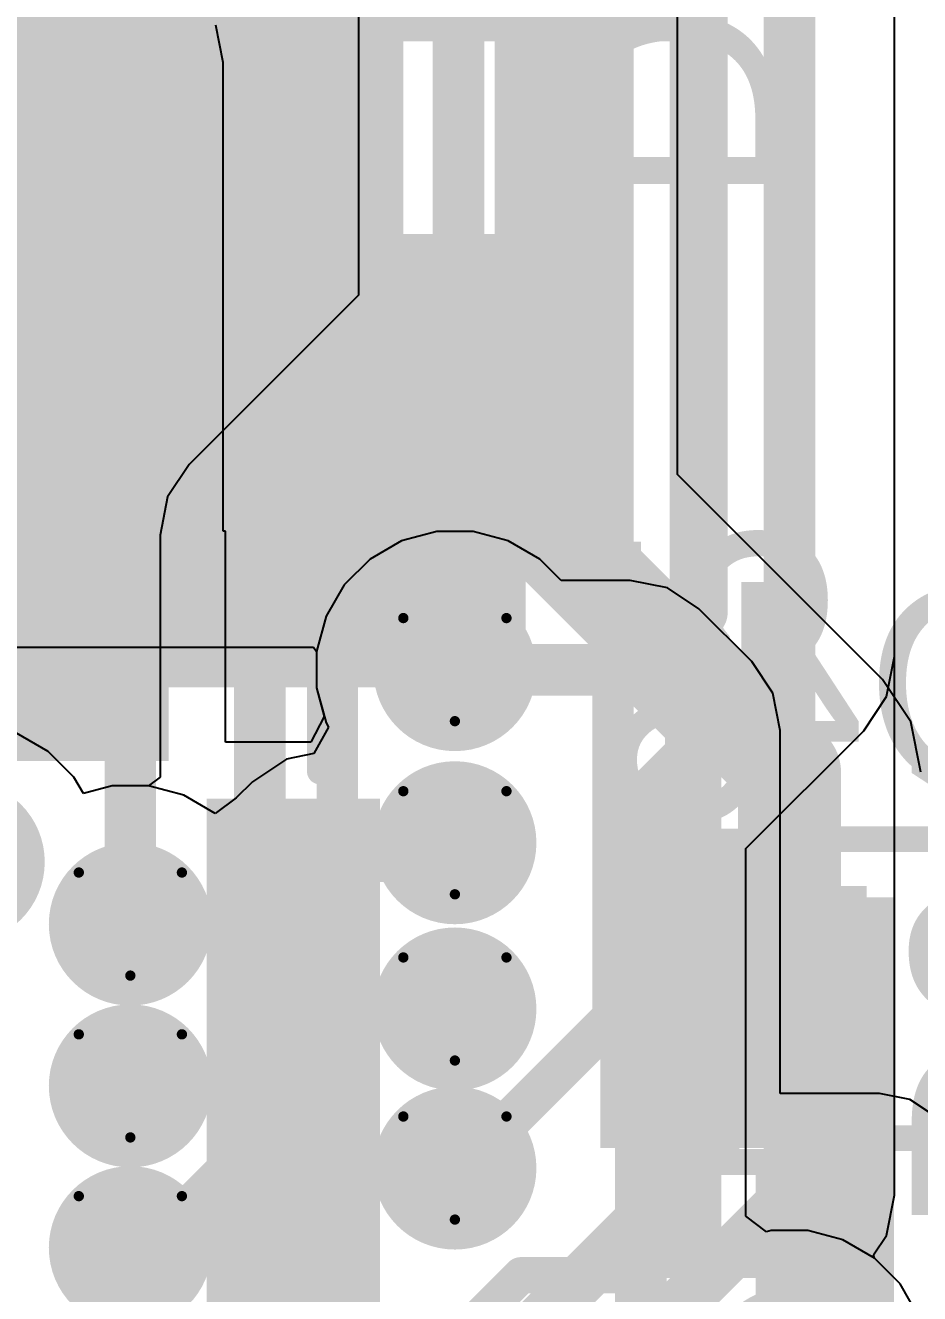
# Model space of a CAD drawing. Header units: inches. Extents: x -21 to 276, y -5 to 220.
# Drawn here: x 85.3 to 89.7, y 74.02 to 80.26 of the extents above; entities that cross this region are included whole.
import ezdxf

# ---------------------------------------------------------------- set-up
doc = ezdxf.new("R2010")
doc.units = ezdxf.units.IN
for name, color, linetype in [('Bottom Layer', 5, 'Continuous'), ('Bottom Overlay', 54, 'Continuous'), ('Bottom Paste', 16, 'Continuous'), ('Bottom Solder', 6, 'Continuous'), ('Drill Drawing', 1, 'Continuous'), ('Ground', 16, 'Continuous'), ('Power + Signal', 76, 'Continuous'), ('Top Layer', 1, 'Continuous'), ('Top Overlay', 2, 'Continuous'), ('Top Paste', 8, 'Continuous'), ('Top Solder', 216, 'Continuous'), ('Via Holes', 16, 'Continuous')]:
    doc.layers.add(name, color=color, linetype=linetype)
doc.styles.add('Arial', font='', dxfattribs={"height": 0.2})
doc.styles.add('Arial_Bold', font='', dxfattribs={"height": 0.2})
doc.styles.get('Arial').set_extended_font_data('Arial')
doc.styles.get('Arial_Bold').set_extended_font_data('Arial', bold=True)

# ---------------------------------------------------------------- blocks, each defined once
blk = doc.blocks.new('SOD_323_B_22')
at = {"layer": 'Bottom Layer'}
for points in [[(-0.75, -0.45), (-1.55, -0.45), (-1.55, 0.45), (-0.75, 0.45)], [(1.55, -0.45), (0.75, -0.45), (0.75, 0.45), (1.55, 0.45)]]:
    blk.add_hatch(color=5, dxfattribs=at).paths.add_polyline_path(points)
at = {"layer": 'Bottom Overlay'}
for points in [[(-2.0067, 0.484), (-0.9145, 0.484), (-0.9145, 0.7888), (-2.0067, 0.7888)], [(-2.0067, -0.5066), (-1.5749, -0.5066), (-1.5749, 0.5094), (-2.0067, 0.5094)], [(-2.0067, -0.786), (-0.9145, -0.786), (-0.9145, -0.4812), (-2.0067, -0.4812)]]:
    blk.add_hatch(color=54, dxfattribs=at).paths.add_polyline_path(points)
at = {"layer": 'Bottom Paste'}
for points in [[(-0.75, -0.45), (-1.55, -0.45), (-1.55, 0.45), (-0.75, 0.45)], [(1.55, -0.45), (0.75, -0.45), (0.75, 0.45), (1.55, 0.45)]]:
    blk.add_hatch(color=16, dxfattribs=at).paths.add_polyline_path(points)
at = {"layer": 'Bottom Solder'}
for points in [[(-0.695, -0.505), (-1.605, -0.505), (-1.605, 0.505), (-0.695, 0.505)], [(1.605, -0.505), (0.695, -0.505), (0.695, 0.505), (1.605, 0.505)]]:
    blk.add_hatch(color=6, dxfattribs=at).paths.add_polyline_path(points)
at = {"layer": 'Bottom Overlay'}
for points in [[(-0.9144, 0.7366, 0.127, 0.127, 0), (0.9398, 0.7366, 0.127, 0.127, 0)], [(0.9398, 0.5588, 0.127, 0.127, 0), (0.9398, 0.7366, 0.127, 0.127, 0)], [(0.9398, -0.7366, 0.127, 0.127, 0), (0.9398, -0.5588, 0.127, 0.127, 0)], [(-0.9144, -0.7366, 0.127, 0.127, 0), (0.9398, -0.7366, 0.127, 0.127, 0)]]:
    blk.add_lwpolyline(points, format="xyseb", dxfattribs=at)
for points in [[(-0.9461, 0.7366, 0.0635, 0.0635, 1), (-0.8827, 0.7366, 0.0635, 0.0635, 1)], [(0.908, 0.7366, 0.0635, 0.0635, 1), (0.9715, 0.7366, 0.0635, 0.0635, 1)], [(0.908, 0.7366, 0.0635, 0.0635, 1), (0.9715, 0.7366, 0.0635, 0.0635, 1)], [(0.908, 0.5588, 0.0635, 0.0635, 1), (0.9715, 0.5588, 0.0635, 0.0635, 1)], [(0.908, -0.5588, 0.0635, 0.0635, 1), (0.9715, -0.5588, 0.0635, 0.0635, 1)], [(-0.9461, -0.7366, 0.0635, 0.0635, 1), (-0.8827, -0.7366, 0.0635, 0.0635, 1)], [(0.908, -0.7366, 0.0635, 0.0635, 1), (0.9715, -0.7366, 0.0635, 0.0635, 1)], [(0.908, -0.7366, 0.0635, 0.0635, 1), (0.9715, -0.7366, 0.0635, 0.0635, 1)]]:
    blk.add_lwpolyline(points, format="xyseb", close=True, dxfattribs=at)
blk = doc.blocks.new('R___0201_28')
at = {"layer": 'Top Layer'}
for points in [[(-0.41, 0.185), (-0.14, 0.185), (-0.14, -0.185), (-0.41, -0.185)], [(0.14, 0.185), (0.41, 0.185), (0.41, -0.185), (0.14, -0.185)]]:
    blk.add_hatch(color=1, dxfattribs=at).paths.add_polyline_path(points)
at = {"layer": 'Top Paste'}
for points in [[(-0.41, 0.185), (-0.14, 0.185), (-0.14, -0.185), (-0.41, -0.185)], [(0.14, 0.185), (0.41, 0.185), (0.41, -0.185), (0.14, -0.185)]]:
    blk.add_hatch(color=8, dxfattribs=at).paths.add_polyline_path(points)
at = {"layer": 'Top Solder'}
for points in [[(-0.465, 0.24), (-0.085, 0.24), (-0.085, -0.24), (-0.465, -0.24)], [(0.085, 0.24), (0.465, 0.24), (0.465, -0.24), (0.085, -0.24)]]:
    blk.add_hatch(color=216, dxfattribs=at).paths.add_polyline_path(points)
at = {"layer": 'Top Overlay'}
for points in [[(-0.4826, 0.254, 0.127, 0.127, 0), (0.4826, 0.254, 0.127, 0.127, 0)], [(-0.4826, -0.254, 0.127, 0.127, 0), (-0.4826, 0.254, 0.127, 0.127, 0)], [(0.4826, -0.254, 0.127, 0.127, 0), (0.4826, 0.254, 0.127, 0.127, 0)], [(-0.4826, -0.254, 0.127, 0.127, 0), (0.4826, -0.254, 0.127, 0.127, 0)]]:
    blk.add_lwpolyline(points, format="xyseb", dxfattribs=at)
for points in [[(-0.5143, 0.254, 0.0635, 0.0635, 1), (-0.4508, 0.254, 0.0635, 0.0635, 1)], [(-0.5143, 0.254, 0.0635, 0.0635, 1), (-0.4508, 0.254, 0.0635, 0.0635, 1)], [(0.4508, 0.254, 0.0635, 0.0635, 1), (0.5143, 0.254, 0.0635, 0.0635, 1)], [(0.4508, 0.254, 0.0635, 0.0635, 1), (0.5143, 0.254, 0.0635, 0.0635, 1)], [(-0.5143, -0.254, 0.0635, 0.0635, 1), (-0.4508, -0.254, 0.0635, 0.0635, 1)], [(-0.5143, -0.254, 0.0635, 0.0635, 1), (-0.4508, -0.254, 0.0635, 0.0635, 1)], [(0.4508, -0.254, 0.0635, 0.0635, 1), (0.5143, -0.254, 0.0635, 0.0635, 1)], [(0.4508, -0.254, 0.0635, 0.0635, 1), (0.5143, -0.254, 0.0635, 0.0635, 1)]]:
    blk.add_lwpolyline(points, format="xyseb", close=True, dxfattribs=at)
blk = doc.blocks.new('56_QFN__7_7__48')
at = {"layer": 'Top Layer'}
for points in [[(-3.75, -0.49), (-3.1, -0.49), (-3.1, -0.71), (-3.75, -0.71)], [(-3.75, -0.89), (-3.1, -0.89), (-3.1, -1.11), (-3.75, -1.11)], [(-3.75, -1.29), (-3.1, -1.29), (-3.1, -1.51), (-3.75, -1.51)], [(-3.75, -1.69), (-3.1, -1.69), (-3.1, -1.91), (-3.75, -1.91)], [(-3.75, -2.09), (-3.1, -2.09), (-3.1, -2.31), (-3.75, -2.31)], [(-3.75, -2.49), (-3.1, -2.49), (-3.1, -2.71), (-3.75, -2.71)], [(-2.49, -3.1), (-2.49, -3.75), (-2.71, -3.75), (-2.71, -3.1)], [(-2.09, -3.1), (-2.09, -3.75), (-2.31, -3.75), (-2.31, -3.1)]]:
    blk.add_hatch(color=1, dxfattribs=at).paths.add_polyline_path(points)
at = {"layer": 'Top Paste'}
for points in [[(-3.75, -0.49), (-3.1, -0.49), (-3.1, -0.71), (-3.75, -0.71)], [(-3.75, -0.89), (-3.1, -0.89), (-3.1, -1.11), (-3.75, -1.11)], [(-3.75, -1.29), (-3.1, -1.29), (-3.1, -1.51), (-3.75, -1.51)], [(-3.75, -1.69), (-3.1, -1.69), (-3.1, -1.91), (-3.75, -1.91)], [(-3.75, -2.09), (-3.1, -2.09), (-3.1, -2.31), (-3.75, -2.31)], [(-3.75, -2.49), (-3.1, -2.49), (-3.1, -2.71), (-3.75, -2.71)], [(-2.49, -3.1), (-2.49, -3.75), (-2.71, -3.75), (-2.71, -3.1)], [(-2.09, -3.1), (-2.09, -3.75), (-2.31, -3.75), (-2.31, -3.1)]]:
    blk.add_hatch(color=8, dxfattribs=at).paths.add_polyline_path(points)
at = {"layer": 'Top Solder'}
for points in [[(-3.8516, 0.0116), (-2.9984, 0.0116), (-2.9984, -0.4116), (-3.8516, -0.4116)], [(-3.8516, -0.3884), (-2.9984, -0.3884), (-2.9984, -0.8116), (-3.8516, -0.8116)], [(-3.8516, -0.7884), (-2.9984, -0.7884), (-2.9984, -1.2116), (-3.8516, -1.2116)], [(-3.8516, -1.1884), (-2.9984, -1.1884), (-2.9984, -1.6116), (-3.8516, -1.6116)], [(-3.8516, -1.5884), (-2.9984, -1.5884), (-2.9984, -2.0116), (-3.8516, -2.0116)], [(-3.8516, -1.9884), (-2.9984, -1.9884), (-2.9984, -2.4116), (-3.8516, -2.4116)], [(-3.8516, -2.3884), (-2.9984, -2.3884), (-2.9984, -2.8116), (-3.8516, -2.8116)], [(-2.3884, -2.9984), (-2.3884, -3.8516), (-2.8116, -3.8516), (-2.8116, -2.9984)], [(-1.9884, -2.9984), (-1.9884, -3.8516), (-2.4116, -3.8516), (-2.4116, -2.9984)]]:
    blk.add_hatch(color=216, dxfattribs=at).paths.add_polyline_path(points)
at = {"layer": 'Top Overlay'}
for points in [[(-3.556, -2.9464, 0.127, 0.127, 0), (-3.556, -3.556, 0.127, 0.127, 0)], [(-2.921, -3.556, 0.127, 0.127, 0), (-3.556, -3.556, 0.127, 0.127, 0)]]:
    blk.add_lwpolyline(points, format="xyseb", dxfattribs=at)
for points in [[(-3.5877, -2.9464, 0.0635, 0.0635, 1), (-3.5242, -2.9464, 0.0635, 0.0635, 1)], [(-3.5877, -3.556, 0.0635, 0.0635, 1), (-3.5242, -3.556, 0.0635, 0.0635, 1)], [(-3.5877, -3.556, 0.0635, 0.0635, 1), (-3.5242, -3.556, 0.0635, 0.0635, 1)], [(-2.9527, -3.556, 0.0635, 0.0635, 1), (-2.8893, -3.556, 0.0635, 0.0635, 1)]]:
    blk.add_lwpolyline(points, format="xyseb", close=True, dxfattribs=at)
blk = doc.blocks.new('SMB__B_149')
at = {"layer": 'Bottom Layer'}
blk.add_hatch(color=5, dxfattribs=at).paths.add_polyline_path([(3.7, 1.2), (3.7, -1.2), (0.9, -1.2), (0.9, 1.2)])
at = {"layer": 'Bottom Overlay'}
for points in [[(2.5908, 1.2437), (4.826, 1.2437), (4.826, 1.9041), (2.5908, 1.9041)], [(3.7338, -1.3471), (4.826, -1.3471), (4.826, 1.6501), (3.7338, 1.6501)]]:
    blk.add_hatch(color=54, dxfattribs=at).paths.add_polyline_path(points)
at = {"layer": 'Bottom Paste'}
blk.add_hatch(color=16, dxfattribs=at).paths.add_polyline_path([(3.7, 1.2), (3.7, -1.2), (0.9, -1.2), (0.9, 1.2)])
at = {"layer": 'Bottom Solder'}
blk.add_hatch(color=6, dxfattribs=at).paths.add_polyline_path([(3.8016, 1.3016), (3.8016, -1.3016), (0.7984, -1.3016), (0.7984, 1.3016)])
at = {"layer": 'Bottom Overlay'}
blk.add_lwpolyline([(2.5908, 1.8542, 0.127, 0.127, 0), (-2.2098, 1.8542, 0.127, 0.127, 0)], format="xyseb", dxfattribs=at)
blk.add_lwpolyline([(2.5591, 1.8542, 0.0635, 0.0635, 1), (2.6225, 1.8542, 0.0635, 0.0635, 1)], format="xyseb", close=True, dxfattribs=at)
blk = doc.blocks.new('C___0402_B_175')
at = {"layer": 'Bottom Layer'}
for points in [[(-0.2413, 0.3175), (-0.2413, -0.3175), (-0.6985, -0.3175), (-0.6985, 0.3175)], [(0.6985, 0.3175), (0.6985, -0.3175), (0.2413, -0.3175), (0.2413, 0.3175)]]:
    blk.add_hatch(color=5, dxfattribs=at).paths.add_polyline_path(points)
at = {"layer": 'Bottom Paste'}
for points in [[(-0.2413, 0.3175), (-0.2413, -0.3175), (-0.6985, -0.3175), (-0.6985, 0.3175)], [(0.6985, 0.3175), (0.6985, -0.3175), (0.2413, -0.3175), (0.2413, 0.3175)]]:
    blk.add_hatch(color=16, dxfattribs=at).paths.add_polyline_path(points)
at = {"layer": 'Bottom Solder'}
for points in [[(-0.1813, 0.3775), (-0.1813, -0.3775), (-0.7585, -0.3775), (-0.7585, 0.3775)], [(0.7585, 0.3775), (0.7585, -0.3775), (0.1813, -0.3775), (0.1813, 0.3775)]]:
    blk.add_hatch(color=6, dxfattribs=at).paths.add_polyline_path(points)
at = {"layer": 'Bottom Overlay'}
for points in [[(-0.2794, 0.4064, 0.127, 0.127, 0), (-0.7874, 0.4064, 0.127, 0.127, 0)], [(-0.7874, 0.4064, 0.127, 0.127, 0), (-0.7874, -0.4064, 0.127, 0.127, 0)], [(0.7874, 0.4064, 0.127, 0.127, 0), (0.2794, 0.4064, 0.127, 0.127, 0)], [(0.7874, 0.4064, 0.127, 0.127, 0), (0.7874, -0.4064, 0.127, 0.127, 0)], [(-0.2794, -0.4064, 0.127, 0.127, 0), (-0.7874, -0.4064, 0.127, 0.127, 0)], [(0.7874, -0.4064, 0.127, 0.127, 0), (0.2794, -0.4064, 0.127, 0.127, 0)]]:
    blk.add_lwpolyline(points, format="xyseb", dxfattribs=at)
for points in [[(-0.8191, 0.4064, 0.0635, 0.0635, 1), (-0.7556, 0.4064, 0.0635, 0.0635, 1)], [(-0.8191, 0.4064, 0.0635, 0.0635, 1), (-0.7556, 0.4064, 0.0635, 0.0635, 1)], [(-0.3111, 0.4064, 0.0635, 0.0635, 1), (-0.2477, 0.4064, 0.0635, 0.0635, 1)], [(0.2477, 0.4064, 0.0635, 0.0635, 1), (0.3111, 0.4064, 0.0635, 0.0635, 1)], [(0.7556, 0.4064, 0.0635, 0.0635, 1), (0.8191, 0.4064, 0.0635, 0.0635, 1)], [(0.7556, 0.4064, 0.0635, 0.0635, 1), (0.8191, 0.4064, 0.0635, 0.0635, 1)], [(-0.8191, -0.4064, 0.0635, 0.0635, 1), (-0.7556, -0.4064, 0.0635, 0.0635, 1)], [(-0.8191, -0.4064, 0.0635, 0.0635, 1), (-0.7556, -0.4064, 0.0635, 0.0635, 1)], [(-0.3111, -0.4064, 0.0635, 0.0635, 1), (-0.2477, -0.4064, 0.0635, 0.0635, 1)], [(0.2477, -0.4064, 0.0635, 0.0635, 1), (0.3111, -0.4064, 0.0635, 0.0635, 1)], [(0.7556, -0.4064, 0.0635, 0.0635, 1), (0.8191, -0.4064, 0.0635, 0.0635, 1)], [(0.7556, -0.4064, 0.0635, 0.0635, 1), (0.8191, -0.4064, 0.0635, 0.0635, 1)]]:
    blk.add_lwpolyline(points, format="xyseb", close=True, dxfattribs=at)

msp = doc.modelspace()

# ---------------------------------------------------------------- hatches: boundary and pattern name
at = {"layer": 'Bottom Layer'}
h = msp.add_hatch(color=5, dxfattribs=at)
edge = h.paths.add_edge_path()
edge.add_arc((87.4116, 77.09), 0.3, 0, 360)
h = msp.add_hatch(color=5, dxfattribs=at)
edge = h.paths.add_edge_path()
edge.add_arc((87.4116, 76.237), 0.3, 0, 360)
h = msp.add_hatch(color=5, dxfattribs=at)
edge = h.paths.add_edge_path()
edge.add_arc((85.8129, 75.8362), 0.3, 0, 360)
msp.add_hatch(color=5, dxfattribs=at).paths.add_polyline_path([(88.9574, 71.4145), (89.5749, 71.4145), (89.5749, 75.9682), (88.9574, 75.9682)])
h = msp.add_hatch(color=5, dxfattribs=at)
edge = h.paths.add_edge_path()
edge.add_arc((87.4116, 75.4178), 0.3, 0, 360)
h = msp.add_hatch(color=5, dxfattribs=at)
edge = h.paths.add_edge_path()
edge.add_arc((85.8129, 75.0389), 0.3, 0, 360)
h = msp.add_hatch(color=5, dxfattribs=at)
edge = h.paths.add_edge_path()
edge.add_arc((87.4116, 74.634), 0.3, 0, 360)
h = msp.add_hatch(color=5, dxfattribs=at)
edge = h.paths.add_edge_path()
edge.add_arc((85.8129, 74.2416), 0.3, 0, 360)
at = {"layer": 'Bottom Solder'}
h = msp.add_hatch(color=6, dxfattribs=at)
edge = h.paths.add_edge_path()
edge.add_arc((87.4116, 77.09), 0.4016, 0, 360)
h = msp.add_hatch(color=6, dxfattribs=at)
edge = h.paths.add_edge_path()
edge.add_arc((87.4116, 76.237), 0.4016, 0, 360)
h = msp.add_hatch(color=6, dxfattribs=at)
edge = h.paths.add_edge_path()
edge.add_arc((84.9897, 76.1422), 0.4016, 0, 360)
h = msp.add_hatch(color=6, dxfattribs=at)
edge = h.paths.add_edge_path()
edge.add_arc((85.8129, 75.8362), 0.4016, 0, 360)
h = msp.add_hatch(color=6, dxfattribs=at)
edge = h.paths.add_edge_path()
edge.add_arc((87.4116, 75.4178), 0.4016, 0, 360)
h = msp.add_hatch(color=6, dxfattribs=at)
edge = h.paths.add_edge_path()
edge.add_arc((85.8129, 75.0389), 0.4016, 0, 360)
h = msp.add_hatch(color=6, dxfattribs=at)
edge = h.paths.add_edge_path()
edge.add_arc((87.4116, 74.634), 0.4016, 0, 360)
h = msp.add_hatch(color=6, dxfattribs=at)
edge = h.paths.add_edge_path()
edge.add_arc((85.8129, 74.2416), 0.4016, 0, 360)
h = msp.add_hatch(color=6, dxfattribs=at)
edge = h.paths.add_edge_path()
edge.add_arc((89.0598, 73.645), 0.4016, 0, 360)
at = {"layer": 'Ground'}
h = msp.add_hatch(color=16, dxfattribs=at)
edge = h.paths.add_edge_path()
edge.add_arc((87.4116, 77.09), 0.3, 0, 360)
h = msp.add_hatch(color=16, dxfattribs=at)
edge = h.paths.add_edge_path()
edge.add_arc((87.4116, 76.237), 0.3, 0, 360)
h = msp.add_hatch(color=16, dxfattribs=at)
edge = h.paths.add_edge_path()
edge.add_arc((85.8129, 75.8362), 0.3, 0, 360)
h = msp.add_hatch(color=16, dxfattribs=at)
edge = h.paths.add_edge_path()
edge.add_arc((87.4116, 75.4178), 0.3, 0, 360)
h = msp.add_hatch(color=16, dxfattribs=at)
edge = h.paths.add_edge_path()
edge.add_arc((85.8129, 75.0389), 0.3, 0, 360)
h = msp.add_hatch(color=16, dxfattribs=at)
edge = h.paths.add_edge_path()
edge.add_arc((87.4116, 74.634), 0.3, 0, 360)
h = msp.add_hatch(color=16, dxfattribs=at)
edge = h.paths.add_edge_path()
edge.add_arc((85.8129, 74.2416), 0.3, 0, 360)
at = {"layer": 'Power + Signal'}
h = msp.add_hatch(color=76, dxfattribs=at)
edge = h.paths.add_edge_path()
edge.add_arc((87.4116, 77.09), 0.3, 0, 360)
h = msp.add_hatch(color=76, dxfattribs=at)
edge = h.paths.add_edge_path()
edge.add_arc((87.4116, 76.237), 0.3, 0, 360)
h = msp.add_hatch(color=76, dxfattribs=at)
edge = h.paths.add_edge_path()
edge.add_arc((85.8129, 75.8362), 0.3, 0, 360)
h = msp.add_hatch(color=76, dxfattribs=at)
edge = h.paths.add_edge_path()
edge.add_arc((87.4116, 75.4178), 0.3, 0, 360)
h = msp.add_hatch(color=76, dxfattribs=at)
edge = h.paths.add_edge_path()
edge.add_arc((85.8129, 75.0389), 0.3, 0, 360)
h = msp.add_hatch(color=76, dxfattribs=at)
edge = h.paths.add_edge_path()
edge.add_arc((87.4116, 74.634), 0.3, 0, 360)
h = msp.add_hatch(color=76, dxfattribs=at)
edge = h.paths.add_edge_path()
edge.add_arc((85.8129, 74.2416), 0.3, 0, 360)
at = {"layer": 'Top Layer'}
h = msp.add_hatch(color=1, dxfattribs=at)
edge = h.paths.add_edge_path()
edge.add_arc((87.4116, 77.09), 0.3, 0, 360)
h = msp.add_hatch(color=1, dxfattribs=at)
edge = h.paths.add_edge_path()
edge.add_arc((87.4116, 76.237), 0.3, 0, 360)
h = msp.add_hatch(color=1, dxfattribs=at)
edge = h.paths.add_edge_path()
edge.add_arc((85.8129, 75.8362), 0.3, 0, 360)
h = msp.add_hatch(color=1, dxfattribs=at)
edge = h.paths.add_edge_path()
edge.add_arc((87.4116, 75.4178), 0.3, 0, 360)
h = msp.add_hatch(color=1, dxfattribs=at)
edge = h.paths.add_edge_path()
edge.add_arc((85.8129, 75.0389), 0.3, 0, 360)
h = msp.add_hatch(color=1, dxfattribs=at)
edge = h.paths.add_edge_path()
edge.add_arc((87.4116, 74.634), 0.3, 0, 360)
msp.add_hatch(color=1, dxfattribs=at).paths.add_polyline_path([(88.9574, 73.2796), (89.5035, 73.2796), (89.5035, 74.6136), (88.9574, 74.6136)])
h = msp.add_hatch(color=1, dxfattribs=at)
edge = h.paths.add_edge_path()
edge.add_arc((85.8129, 74.2416), 0.3, 0, 360)
at = {"layer": 'Top Solder'}
h = msp.add_hatch(color=216, dxfattribs=at)
edge = h.paths.add_edge_path()
edge.add_arc((87.4116, 77.09), 0.4016, 0, 360)
h = msp.add_hatch(color=216, dxfattribs=at)
edge = h.paths.add_edge_path()
edge.add_arc((87.4116, 76.237), 0.4016, 0, 360)
h = msp.add_hatch(color=216, dxfattribs=at)
edge = h.paths.add_edge_path()
edge.add_arc((84.9897, 76.1422), 0.4016, 0, 360)
h = msp.add_hatch(color=216, dxfattribs=at)
edge = h.paths.add_edge_path()
edge.add_arc((85.8129, 75.8362), 0.4016, 0, 360)
h = msp.add_hatch(color=216, dxfattribs=at)
edge = h.paths.add_edge_path()
edge.add_arc((87.4116, 75.4178), 0.4016, 0, 360)
h = msp.add_hatch(color=216, dxfattribs=at)
edge = h.paths.add_edge_path()
edge.add_arc((85.8129, 75.0389), 0.4016, 0, 360)
h = msp.add_hatch(color=216, dxfattribs=at)
edge = h.paths.add_edge_path()
edge.add_arc((87.4116, 74.634), 0.4016, 0, 360)
h = msp.add_hatch(color=216, dxfattribs=at)
edge = h.paths.add_edge_path()
edge.add_arc((85.8129, 74.2416), 0.4016, 0, 360)
h = msp.add_hatch(color=216, dxfattribs=at)
edge = h.paths.add_edge_path()
edge.add_arc((89.0598, 73.645), 0.4016, 0, 360)
at = {"layer": 'Via Holes'}
h = msp.add_hatch(color=7, dxfattribs=at)
edge = h.paths.add_edge_path()
edge.add_arc((87.4116, 77.09), 0.15, 0, 360)
h = msp.add_hatch(color=7, dxfattribs=at)
edge = h.paths.add_edge_path()
edge.add_arc((87.4116, 76.237), 0.15, 0, 360)
h = msp.add_hatch(color=7, dxfattribs=at)
edge = h.paths.add_edge_path()
edge.add_arc((85.8129, 75.8362), 0.15, 0, 360)
h = msp.add_hatch(color=7, dxfattribs=at)
edge = h.paths.add_edge_path()
edge.add_arc((87.4116, 75.4178), 0.15, 0, 360)
h = msp.add_hatch(color=7, dxfattribs=at)
edge = h.paths.add_edge_path()
edge.add_arc((85.8129, 75.0389), 0.15, 0, 360)
h = msp.add_hatch(color=7, dxfattribs=at)
edge = h.paths.add_edge_path()
edge.add_arc((87.4116, 74.634), 0.15, 0, 360)
h = msp.add_hatch(color=7, dxfattribs=at)
edge = h.paths.add_edge_path()
edge.add_arc((85.8129, 74.2416), 0.15, 0, 360)

# ---------------------------------------------------------------- linework, layer by layer
at = {"layer": 'Bottom Layer'}
for p, q in [((88.5081, 78.0515), (88.5081, 81.9169)), ((89.5176, 77.042), (88.5081, 78.0515)), ((84.0778, 77.2006), (86.7145, 77.2006)), ((86.7145, 77.2006), (86.7306, 77.1797)), ((86.7306, 77.1797), (86.7306, 77.0004)), ((86.7306, 77.0004), (86.777, 76.8272)), ((89.6579, 76.832), (89.5176, 77.042)), ((86.7889, 76.8066), (86.7175, 76.6763)), ((86.777, 76.8272), (86.7889, 76.8066)), ((89.7072, 76.5842), (89.6579, 76.832)), ((85.4078, 76.6872), (85.2526, 76.7768)), ((85.5346, 76.5604), (85.4078, 76.6872)), ((86.5819, 76.6493), (86.4139, 76.537)), ((86.7175, 76.6763), (86.5819, 76.6493)), ((85.5815, 76.4792), (85.5346, 76.5604)), ((85.7233, 76.5172), (85.5815, 76.4792)), ((85.9026, 76.5172), (85.7233, 76.5172)), ((86.0758, 76.4708), (85.9026, 76.5172)), ((86.4139, 76.537), (86.3344, 76.4575)), ((86.2311, 76.3812), (86.0758, 76.4708)), ((86.3344, 76.4575), (86.2311, 76.3812))]:
    msp.add_line(p, q, dxfattribs=at)
for points in [[(87.8607, 77.7833, 0.508, 0.508, 0), (87.8607, 81.9169, 0.508, 0.508, 0)], [(85.856, 79.528, 0.254, 0.254, 0), (86.8206, 80.4926, 0.254, 0.254, 0)], [(87.8607, 77.7833, 0.508, 0.508, 0), (89.0598, 76.5842, 0.508, 0.508, 0)], [(83.7737, 77.7833, 0.381, 0.381, 0), (87.8607, 77.7833, 0.381, 0.381, 0)], [(89.0598, 75.6948, 0.508, 0.508, 0), (89.0598, 76.5842, 0.508, 0.508, 0)], [(87.3454, 76.1708, 0.254, 0.254, 0), (87.4116, 76.237, 0.254, 0.254, 0)], [(86.6177, 76.0083, 0.254, 0.254, 0), (86.7802, 76.1708, 0.254, 0.254, 0)], [(86.7802, 76.1708, 0.254, 0.254, 0), (87.3454, 76.1708, 0.254, 0.254, 0)], [(86.6177, 71.5081, 0.254, 0.254, 0), (86.6177, 76.0083, 0.254, 0.254, 0)], [(88.8831, 75.5182, 0.381, 0.381, 0), (89.0598, 75.6948, 0.381, 0.381, 0)]]:
    msp.add_lwpolyline(points, format="xyseb", dxfattribs=at)
for points in [[(85.7925, 79.528, 0.127, 0.127, 1), (85.9195, 79.528, 0.127, 0.127, 1)], [(87.7337, 77.7833, 0.254, 0.254, 1), (87.9877, 77.7833, 0.254, 0.254, 1)], [(87.7337, 77.7833, 0.254, 0.254, 1), (87.9877, 77.7833, 0.254, 0.254, 1)], [(87.7654, 77.7833, 0.1905, 0.1905, 1), (87.9559, 77.7833, 0.1905, 0.1905, 1)], [(88.9328, 76.5842, 0.254, 0.254, 1), (89.1868, 76.5842, 0.254, 0.254, 1)], [(88.9328, 76.5842, 0.254, 0.254, 1), (89.1868, 76.5842, 0.254, 0.254, 1)], [(87.3481, 76.237, 0.127, 0.127, 1), (87.4751, 76.237, 0.127, 0.127, 1)], [(86.7167, 76.1708, 0.127, 0.127, 1), (86.8437, 76.1708, 0.127, 0.127, 1)], [(86.7167, 76.1708, 0.127, 0.127, 1), (86.8437, 76.1708, 0.127, 0.127, 1)], [(87.2819, 76.1708, 0.127, 0.127, 1), (87.4089, 76.1708, 0.127, 0.127, 1)], [(87.2819, 76.1708, 0.127, 0.127, 1), (87.4089, 76.1708, 0.127, 0.127, 1)], [(86.5542, 76.0083, 0.127, 0.127, 1), (86.6812, 76.0083, 0.127, 0.127, 1)], [(86.5542, 76.0083, 0.127, 0.127, 1), (86.6812, 76.0083, 0.127, 0.127, 1)], [(88.9328, 75.6948, 0.254, 0.254, 1), (89.1868, 75.6948, 0.254, 0.254, 1)], [(88.9645, 75.6948, 0.1905, 0.1905, 1), (89.155, 75.6948, 0.1905, 0.1905, 1)], [(88.7879, 75.5182, 0.1905, 0.1905, 1), (88.9784, 75.5182, 0.1905, 0.1905, 1)]]:
    msp.add_lwpolyline(points, format="xyseb", close=True, dxfattribs=at)
at = {"layer": 'Drill Drawing'}
for points in [[(87.1576, 77.344, 0.0508, 0.0508, 0), (87.6656, 77.344, 0.0508, 0.0508, 0)], [(87.1576, 77.344, 0.0508, 0.0508, 0), (87.4116, 76.836, 0.0508, 0.0508, 0)], [(87.4116, 76.836, 0.0508, 0.0508, 0), (87.6656, 77.344, 0.0508, 0.0508, 0)], [(87.1576, 76.491, 0.0508, 0.0508, 0), (87.6656, 76.491, 0.0508, 0.0508, 0)], [(87.1576, 76.491, 0.0508, 0.0508, 0), (87.4116, 75.983, 0.0508, 0.0508, 0)], [(87.4116, 75.983, 0.0508, 0.0508, 0), (87.6656, 76.491, 0.0508, 0.0508, 0)], [(85.5589, 76.0902, 0.0508, 0.0508, 0), (86.0669, 76.0902, 0.0508, 0.0508, 0)], [(85.5589, 76.0902, 0.0508, 0.0508, 0), (85.8129, 75.5822, 0.0508, 0.0508, 0)], [(85.8129, 75.5822, 0.0508, 0.0508, 0), (86.0669, 76.0902, 0.0508, 0.0508, 0)], [(87.1576, 75.6718, 0.0508, 0.0508, 0), (87.6656, 75.6718, 0.0508, 0.0508, 0)], [(87.1576, 75.6718, 0.0508, 0.0508, 0), (87.4116, 75.1638, 0.0508, 0.0508, 0)], [(87.4116, 75.1638, 0.0508, 0.0508, 0), (87.6656, 75.6718, 0.0508, 0.0508, 0)], [(85.5589, 75.2929, 0.0508, 0.0508, 0), (86.0669, 75.2929, 0.0508, 0.0508, 0)], [(85.5589, 75.2929, 0.0508, 0.0508, 0), (85.8129, 74.7849, 0.0508, 0.0508, 0)], [(85.8129, 74.7849, 0.0508, 0.0508, 0), (86.0669, 75.2929, 0.0508, 0.0508, 0)], [(87.1576, 74.888, 0.0508, 0.0508, 0), (87.6656, 74.888, 0.0508, 0.0508, 0)], [(87.1576, 74.888, 0.0508, 0.0508, 0), (87.4116, 74.38, 0.0508, 0.0508, 0)], [(87.4116, 74.38, 0.0508, 0.0508, 0), (87.6656, 74.888, 0.0508, 0.0508, 0)], [(85.5589, 74.4956, 0.0508, 0.0508, 0), (86.0669, 74.4956, 0.0508, 0.0508, 0)], [(85.5589, 74.4956, 0.0508, 0.0508, 0), (85.8129, 73.9876, 0.0508, 0.0508, 0)], [(85.8129, 73.9876, 0.0508, 0.0508, 0), (86.0669, 74.4956, 0.0508, 0.0508, 0)]]:
    msp.add_lwpolyline(points, format="xyseb", dxfattribs=at)
for points in [[(87.1449, 77.344, 0.0254, 0.0254, 1), (87.1703, 77.344, 0.0254, 0.0254, 1)], [(87.1449, 77.344, 0.0254, 0.0254, 1), (87.1703, 77.344, 0.0254, 0.0254, 1)], [(87.6529, 77.344, 0.0254, 0.0254, 1), (87.6783, 77.344, 0.0254, 0.0254, 1)], [(87.6529, 77.344, 0.0254, 0.0254, 1), (87.6783, 77.344, 0.0254, 0.0254, 1)], [(87.3989, 76.836, 0.0254, 0.0254, 1), (87.4243, 76.836, 0.0254, 0.0254, 1)], [(87.3989, 76.836, 0.0254, 0.0254, 1), (87.4243, 76.836, 0.0254, 0.0254, 1)], [(87.1449, 76.491, 0.0254, 0.0254, 1), (87.1703, 76.491, 0.0254, 0.0254, 1)], [(87.1449, 76.491, 0.0254, 0.0254, 1), (87.1703, 76.491, 0.0254, 0.0254, 1)], [(87.6529, 76.491, 0.0254, 0.0254, 1), (87.6783, 76.491, 0.0254, 0.0254, 1)], [(87.6529, 76.491, 0.0254, 0.0254, 1), (87.6783, 76.491, 0.0254, 0.0254, 1)], [(85.5462, 76.0902, 0.0254, 0.0254, 1), (85.5716, 76.0902, 0.0254, 0.0254, 1)], [(85.5462, 76.0902, 0.0254, 0.0254, 1), (85.5716, 76.0902, 0.0254, 0.0254, 1)], [(86.0542, 76.0902, 0.0254, 0.0254, 1), (86.0796, 76.0902, 0.0254, 0.0254, 1)], [(86.0542, 76.0902, 0.0254, 0.0254, 1), (86.0796, 76.0902, 0.0254, 0.0254, 1)], [(87.3989, 75.983, 0.0254, 0.0254, 1), (87.4243, 75.983, 0.0254, 0.0254, 1)], [(87.3989, 75.983, 0.0254, 0.0254, 1), (87.4243, 75.983, 0.0254, 0.0254, 1)], [(87.1449, 75.6718, 0.0254, 0.0254, 1), (87.1703, 75.6718, 0.0254, 0.0254, 1)], [(87.1449, 75.6718, 0.0254, 0.0254, 1), (87.1703, 75.6718, 0.0254, 0.0254, 1)], [(87.6529, 75.6718, 0.0254, 0.0254, 1), (87.6783, 75.6718, 0.0254, 0.0254, 1)], [(87.6529, 75.6718, 0.0254, 0.0254, 1), (87.6783, 75.6718, 0.0254, 0.0254, 1)], [(85.8002, 75.5822, 0.0254, 0.0254, 1), (85.8256, 75.5822, 0.0254, 0.0254, 1)], [(85.8002, 75.5822, 0.0254, 0.0254, 1), (85.8256, 75.5822, 0.0254, 0.0254, 1)], [(85.5462, 75.2929, 0.0254, 0.0254, 1), (85.5716, 75.2929, 0.0254, 0.0254, 1)], [(85.5462, 75.2929, 0.0254, 0.0254, 1), (85.5716, 75.2929, 0.0254, 0.0254, 1)], [(86.0542, 75.2929, 0.0254, 0.0254, 1), (86.0796, 75.2929, 0.0254, 0.0254, 1)], [(86.0542, 75.2929, 0.0254, 0.0254, 1), (86.0796, 75.2929, 0.0254, 0.0254, 1)], [(87.3989, 75.1638, 0.0254, 0.0254, 1), (87.4243, 75.1638, 0.0254, 0.0254, 1)], [(87.3989, 75.1638, 0.0254, 0.0254, 1), (87.4243, 75.1638, 0.0254, 0.0254, 1)], [(87.1449, 74.888, 0.0254, 0.0254, 1), (87.1703, 74.888, 0.0254, 0.0254, 1)], [(87.1449, 74.888, 0.0254, 0.0254, 1), (87.1703, 74.888, 0.0254, 0.0254, 1)], [(87.6529, 74.888, 0.0254, 0.0254, 1), (87.6783, 74.888, 0.0254, 0.0254, 1)], [(87.6529, 74.888, 0.0254, 0.0254, 1), (87.6783, 74.888, 0.0254, 0.0254, 1)], [(85.8002, 74.7849, 0.0254, 0.0254, 1), (85.8256, 74.7849, 0.0254, 0.0254, 1)], [(85.8002, 74.7849, 0.0254, 0.0254, 1), (85.8256, 74.7849, 0.0254, 0.0254, 1)], [(85.5462, 74.4956, 0.0254, 0.0254, 1), (85.5716, 74.4956, 0.0254, 0.0254, 1)], [(85.5462, 74.4956, 0.0254, 0.0254, 1), (85.5716, 74.4956, 0.0254, 0.0254, 1)], [(86.0542, 74.4956, 0.0254, 0.0254, 1), (86.0796, 74.4956, 0.0254, 0.0254, 1)], [(86.0542, 74.4956, 0.0254, 0.0254, 1), (86.0796, 74.4956, 0.0254, 0.0254, 1)], [(87.3989, 74.38, 0.0254, 0.0254, 1), (87.4243, 74.38, 0.0254, 0.0254, 1)], [(87.3989, 74.38, 0.0254, 0.0254, 1), (87.4243, 74.38, 0.0254, 0.0254, 1)]]:
    msp.add_lwpolyline(points, format="xyseb", close=True, dxfattribs=at)
at = {"layer": 'Ground'}
for p, q in [((89.5777, 74.5003), (89.5777, 81.3864)), ((86.9368, 80.4331), (86.9368, 78.9346)), ((86.9368, 78.9346), (86.1033, 78.101)), ((86.1033, 78.101), (85.9966, 77.9414)), ((85.9966, 77.9414), (85.9591, 77.7531)), ((85.9591, 77.7531), (85.9591, 76.5606)), ((85.4078, 76.6872), (85.2526, 76.7768)), ((85.5346, 76.5604), (85.4078, 76.6872)), ((85.5815, 76.4792), (85.5346, 76.5604)), ((85.9591, 76.5606), (85.9026, 76.5172)), ((85.7233, 76.5172), (85.5815, 76.4792)), ((85.9026, 76.5172), (85.7233, 76.5172)), ((89.5383, 74.3021), (89.5777, 74.5003)), ((89.4741, 74.2061), (89.5383, 74.3021)), ((89.4779, 74.19), (89.4741, 74.2061)), ((89.6047, 74.0632), (89.4779, 74.19)), ((89.6944, 73.9079), (89.6047, 74.0632))]:
    msp.add_line(p, q, dxfattribs=at)
for points in [[(89.0598, 74.5003, 0.254, 0.254, 0), (89.0598, 84.2424, 0.254, 0.254, 0)], [(88.5973, 74.6485, 0.254, 0.254, 0), (88.5973, 82.3633, 0.254, 0.254, 0)], [(88.1909, 75.3777, 0.2032, 0.2032, 0), (88.1909, 82.195, 0.2032, 0.2032, 0)], [(87.8099, 78.5159, 0.2032, 0.2032, 0), (87.8099, 82.0372, 0.2032, 0.2032, 0)], [(87.4289, 78.7308, 0.2032, 0.2032, 0), (87.4289, 81.8793, 0.2032, 0.2032, 0)], [(86.4512, 77.7531, 0.2032, 0.2032, 0), (87.4289, 78.7308, 0.2032, 0.2032, 0)], [(86.8322, 77.5382, 0.2032, 0.2032, 0), (87.8099, 78.5159, 0.2032, 0.2032, 0)], [(86.4512, 75.2719, 0.2032, 0.2032, 0), (86.4512, 77.7531, 0.2032, 0.2032, 0)], [(86.8322, 75.6049, 0.2032, 0.2032, 0), (86.8322, 77.5382, 0.2032, 0.2032, 0)], [(86.8322, 75.6049, 0.2032, 0.2032, 0), (86.991, 75.4461, 0.2032, 0.2032, 0)], [(86.991, 75.4461, 0.2032, 0.2032, 0), (87.3833, 75.4461, 0.2032, 0.2032, 0)], [(87.3833, 75.4461, 0.2032, 0.2032, 0), (87.4116, 75.4178, 0.2032, 0.2032, 0)], [(87.4472, 74.634, 0.2032, 0.2032, 0), (88.1909, 75.3777, 0.2032, 0.2032, 0)], [(86.24, 75.0607, 0.2032, 0.2032, 0), (86.4512, 75.2719, 0.2032, 0.2032, 0)], [(85.8129, 75.0389, 0.2032, 0.2032, 0), (85.8348, 75.0607, 0.2032, 0.2032, 0)], [(85.8348, 75.0607, 0.2032, 0.2032, 0), (86.24, 75.0607, 0.2032, 0.2032, 0)], [(87.3906, 73.4418, 0.254, 0.254, 0), (88.5973, 74.6485, 0.254, 0.254, 0)], [(87.3988, 74.634, 0.2032, 0.2032, 0), (87.4472, 74.634, 0.2032, 0.2032, 0)], [(86.4258, 71.8663, 0.254, 0.254, 0), (89.0598, 74.5003, 0.254, 0.254, 0)]]:
    msp.add_lwpolyline(points, format="xyseb", dxfattribs=at)
for points in [[(87.3781, 78.7308, 0.1016, 0.1016, 1), (87.4797, 78.7308, 0.1016, 0.1016, 1)], [(87.3781, 78.7308, 0.1016, 0.1016, 1), (87.4797, 78.7308, 0.1016, 0.1016, 1)], [(87.7591, 78.5159, 0.1016, 0.1016, 1), (87.8607, 78.5159, 0.1016, 0.1016, 1)], [(87.7591, 78.5159, 0.1016, 0.1016, 1), (87.8607, 78.5159, 0.1016, 0.1016, 1)], [(86.4004, 77.7531, 0.1016, 0.1016, 1), (86.502, 77.7531, 0.1016, 0.1016, 1)], [(86.4004, 77.7531, 0.1016, 0.1016, 1), (86.502, 77.7531, 0.1016, 0.1016, 1)], [(86.7814, 77.5382, 0.1016, 0.1016, 1), (86.883, 77.5382, 0.1016, 0.1016, 1)], [(86.7814, 77.5382, 0.1016, 0.1016, 1), (86.883, 77.5382, 0.1016, 0.1016, 1)], [(86.7814, 75.6049, 0.1016, 0.1016, 1), (86.883, 75.6049, 0.1016, 0.1016, 1)], [(86.7814, 75.6049, 0.1016, 0.1016, 1), (86.883, 75.6049, 0.1016, 0.1016, 1)], [(86.9402, 75.4461, 0.1016, 0.1016, 1), (87.0418, 75.4461, 0.1016, 0.1016, 1)], [(86.9402, 75.4461, 0.1016, 0.1016, 1), (87.0418, 75.4461, 0.1016, 0.1016, 1)], [(87.3325, 75.4461, 0.1016, 0.1016, 1), (87.4341, 75.4461, 0.1016, 0.1016, 1)], [(87.3325, 75.4461, 0.1016, 0.1016, 1), (87.4341, 75.4461, 0.1016, 0.1016, 1)], [(87.3608, 75.4178, 0.1016, 0.1016, 1), (87.4624, 75.4178, 0.1016, 0.1016, 1)], [(88.1401, 75.3777, 0.1016, 0.1016, 1), (88.2417, 75.3777, 0.1016, 0.1016, 1)], [(88.1401, 75.3777, 0.1016, 0.1016, 1), (88.2417, 75.3777, 0.1016, 0.1016, 1)], [(86.4004, 75.2719, 0.1016, 0.1016, 1), (86.502, 75.2719, 0.1016, 0.1016, 1)], [(86.4004, 75.2719, 0.1016, 0.1016, 1), (86.502, 75.2719, 0.1016, 0.1016, 1)], [(85.7621, 75.0389, 0.1016, 0.1016, 1), (85.8637, 75.0389, 0.1016, 0.1016, 1)], [(85.784, 75.0607, 0.1016, 0.1016, 1), (85.8856, 75.0607, 0.1016, 0.1016, 1)], [(85.784, 75.0607, 0.1016, 0.1016, 1), (85.8856, 75.0607, 0.1016, 0.1016, 1)], [(86.1892, 75.0607, 0.1016, 0.1016, 1), (86.2908, 75.0607, 0.1016, 0.1016, 1)], [(86.1892, 75.0607, 0.1016, 0.1016, 1), (86.2908, 75.0607, 0.1016, 0.1016, 1)], [(88.5338, 74.6485, 0.127, 0.127, 1), (88.6608, 74.6485, 0.127, 0.127, 1)], [(88.5338, 74.6485, 0.127, 0.127, 1), (88.6608, 74.6485, 0.127, 0.127, 1)], [(87.348, 74.634, 0.1016, 0.1016, 1), (87.4496, 74.634, 0.1016, 0.1016, 1)], [(87.3964, 74.634, 0.1016, 0.1016, 1), (87.498, 74.634, 0.1016, 0.1016, 1)], [(87.3964, 74.634, 0.1016, 0.1016, 1), (87.498, 74.634, 0.1016, 0.1016, 1)], [(88.9963, 74.5003, 0.127, 0.127, 1), (89.1233, 74.5003, 0.127, 0.127, 1)], [(88.9963, 74.5003, 0.127, 0.127, 1), (89.1233, 74.5003, 0.127, 0.127, 1)]]:
    msp.add_lwpolyline(points, format="xyseb", close=True, dxfattribs=at)
at = {"layer": 'Power + Signal'}
for p, q in [((89.5777, 77.1555), (89.5777, 81.2481)), ((89.5383, 76.9573), (89.5777, 77.1555)), ((89.426, 76.7892), (89.5383, 76.9573)), ((88.8451, 76.2083), (89.426, 76.7892)), ((88.8451, 74.3968), (88.8451, 76.2083)), ((88.9458, 74.3195), (88.8451, 74.3968)), ((88.9701, 74.326), (88.9458, 74.3195)), ((89.1494, 74.326), (88.9701, 74.326)), ((89.3226, 74.2796), (89.1494, 74.326)), ((89.4779, 74.19), (89.3226, 74.2796)), ((89.6047, 74.0632), (89.4779, 74.19)), ((89.6944, 73.9079), (89.6047, 74.0632))]:
    msp.add_line(p, q, dxfattribs=at)
for points in [[(88.628, 77.3697, 0.254, 0.254, 0), (88.628, 83.6007, 0.254, 0.254, 0)], [(87.8607, 78.7143, 0.254, 0.254, 0), (87.8607, 81.654, 0.254, 0.254, 0)], [(87.4289, 78.9562, 0.254, 0.254, 0), (87.4289, 81.4752, 0.254, 0.254, 0)], [(89.0598, 77.1555, 0.254, 0.254, 0), (89.0598, 81.4626, 0.254, 0.254, 0)], [(85.8129, 77.3403, 0.254, 0.254, 0), (87.4289, 78.9562, 0.254, 0.254, 0)], [(86.4512, 77.3048, 0.254, 0.254, 0), (87.8607, 78.7143, 0.254, 0.254, 0)], [(88.3482, 77.09, 0.254, 0.254, 0), (88.628, 77.3697, 0.254, 0.254, 0)], [(85.8129, 75.8362, 0.254, 0.254, 0), (85.8129, 77.3403, 0.254, 0.254, 0)], [(86.4512, 74.7499, 0.254, 0.254, 0), (86.4512, 77.3048, 0.254, 0.254, 0)], [(88.3271, 76.4229, 0.254, 0.254, 0), (89.0598, 77.1555, 0.254, 0.254, 0)], [(87.4116, 77.09, 0.254, 0.254, 0), (88.3482, 77.09, 0.254, 0.254, 0)], [(88.3271, 73.5771, 0.254, 0.254, 0), (88.3271, 76.4229, 0.254, 0.254, 0)], [(85.9429, 74.2416, 0.254, 0.254, 0), (86.4512, 74.7499, 0.254, 0.254, 0)], [(85.8849, 74.2416, 0.254, 0.254, 0), (85.9429, 74.2416, 0.254, 0.254, 0)]]:
    msp.add_lwpolyline(points, format="xyseb", dxfattribs=at)
for points in [[(87.3654, 78.9562, 0.127, 0.127, 1), (87.4924, 78.9562, 0.127, 0.127, 1)], [(87.3654, 78.9562, 0.127, 0.127, 1), (87.4924, 78.9562, 0.127, 0.127, 1)], [(87.7972, 78.7143, 0.127, 0.127, 1), (87.9242, 78.7143, 0.127, 0.127, 1)], [(87.7972, 78.7143, 0.127, 0.127, 1), (87.9242, 78.7143, 0.127, 0.127, 1)], [(88.5645, 77.3697, 0.127, 0.127, 1), (88.6915, 77.3697, 0.127, 0.127, 1)], [(88.5645, 77.3697, 0.127, 0.127, 1), (88.6915, 77.3697, 0.127, 0.127, 1)], [(85.7494, 77.3403, 0.127, 0.127, 1), (85.8764, 77.3403, 0.127, 0.127, 1)], [(85.7494, 77.3403, 0.127, 0.127, 1), (85.8764, 77.3403, 0.127, 0.127, 1)], [(86.3877, 77.3048, 0.127, 0.127, 1), (86.5147, 77.3048, 0.127, 0.127, 1)], [(86.3877, 77.3048, 0.127, 0.127, 1), (86.5147, 77.3048, 0.127, 0.127, 1)], [(88.9963, 77.1555, 0.127, 0.127, 1), (89.1233, 77.1555, 0.127, 0.127, 1)], [(88.9963, 77.1555, 0.127, 0.127, 1), (89.1233, 77.1555, 0.127, 0.127, 1)], [(87.3481, 77.09, 0.127, 0.127, 1), (87.4751, 77.09, 0.127, 0.127, 1)], [(88.2847, 77.09, 0.127, 0.127, 1), (88.4117, 77.09, 0.127, 0.127, 1)], [(88.2847, 77.09, 0.127, 0.127, 1), (88.4117, 77.09, 0.127, 0.127, 1)], [(88.2636, 76.4229, 0.127, 0.127, 1), (88.3906, 76.4229, 0.127, 0.127, 1)], [(88.2636, 76.4229, 0.127, 0.127, 1), (88.3906, 76.4229, 0.127, 0.127, 1)], [(85.7494, 75.8362, 0.127, 0.127, 1), (85.8764, 75.8362, 0.127, 0.127, 1)], [(86.3877, 74.7499, 0.127, 0.127, 1), (86.5147, 74.7499, 0.127, 0.127, 1)], [(86.3877, 74.7499, 0.127, 0.127, 1), (86.5147, 74.7499, 0.127, 0.127, 1)], [(85.8214, 74.2416, 0.127, 0.127, 1), (85.9484, 74.2416, 0.127, 0.127, 1)], [(85.8794, 74.2416, 0.127, 0.127, 1), (86.0064, 74.2416, 0.127, 0.127, 1)], [(85.8794, 74.2416, 0.127, 0.127, 1), (86.0064, 74.2416, 0.127, 0.127, 1)]]:
    msp.add_lwpolyline(points, format="xyseb", close=True, dxfattribs=at)
at = {"layer": 'Top Layer'}
for p, q in [((86.2698, 80.0825), (86.2334, 80.2658)), ((86.2698, 77.7728), (86.2698, 80.0825)), ((86.2817, 77.7728), (86.2698, 77.7728)), ((86.2817, 76.7328), (86.2817, 77.7728)), ((87.3219, 77.771), (87.1487, 77.7246)), ((87.5012, 77.771), (87.3219, 77.771)), ((87.6744, 77.7246), (87.5012, 77.771)), ((87.1487, 77.7246), (86.9934, 77.635)), ((87.8297, 77.635), (87.6744, 77.7246)), ((86.9934, 77.635), (86.8666, 77.5082)), ((87.9351, 77.5296), (87.8297, 77.635)), ((86.8666, 77.5082), (86.777, 77.3529)), ((88.2751, 77.5296), (87.9351, 77.5296)), ((88.4585, 77.4931), (88.2751, 77.5296)), ((88.6139, 77.3892), (88.4585, 77.4931)), ((88.8735, 77.1296), (88.6139, 77.3892)), ((86.777, 77.3529), (86.7306, 77.1797)), ((86.7306, 77.1797), (86.7306, 77.0004)), ((88.9774, 76.9742), (88.8735, 77.1296)), ((86.7306, 77.0004), (86.7682, 76.8598)), ((89.0138, 76.7908), (88.9774, 76.9742)), ((86.7682, 76.8598), (86.7015, 76.7328)), ((89.0138, 75.002), (89.0138, 76.7908)), ((86.7015, 76.7328), (86.2817, 76.7328)), ((89.5035, 75.002), (89.0138, 75.002)), ((89.6522, 74.9725), (89.5035, 75.002)), ((89.7782, 74.8883), (89.6522, 74.9725))]:
    msp.add_line(p, q, dxfattribs=at)
for points in [[(85.0171, 80.8561, 0.1778, 0.1778, 0), (85.7907, 80.0825, 0.1778, 0.1778, 0)], [(84.8698, 80.5005, 0.1778, 0.1778, 0), (85.3907, 79.9796, 0.1778, 0.1778, 0)], [(85.7907, 77.0668, 0.1778, 0.1778, 0), (85.7907, 80.0825, 0.1778, 0.1778, 0)], [(85.3907, 77.0668, 0.1778, 0.1778, 0), (85.3907, 79.9796, 0.1778, 0.1778, 0)], [(87.4116, 77.09, 0.1778, 0.1778, 0), (87.4512, 77.0504, 0.1778, 0.1778, 0)], [(87.4512, 77.0504, 0.1778, 0.1778, 0), (88.2751, 77.0504, 0.1778, 0.1778, 0)], [(88.2751, 77.0504, 0.1778, 0.1778, 0), (88.5347, 76.7908, 0.1778, 0.1778, 0)], [(88.5347, 74.4097, 0.1778, 0.1778, 0), (88.5347, 76.7908, 0.1778, 0.1778, 0)], [(86.6182, 76.2394, 0.1778, 0.1778, 0), (87.4092, 76.2394, 0.1778, 0.1778, 0)], [(87.4092, 76.2394, 0.1778, 0.1778, 0), (87.4116, 76.237, 0.1778, 0.1778, 0)], [(85.8308, 75.8418, 0.1778, 0.1778, 0), (86.6157, 75.8418, 0.1778, 0.1778, 0)], [(85.8253, 75.8362, 0.127, 0.127, 0), (85.8308, 75.8418, 0.127, 0.127, 0)], [(86.6157, 75.4418, 0.1778, 0.1778, 0), (87.3748, 75.4418, 0.1778, 0.1778, 0)], [(87.3748, 75.4418, 0.1778, 0.1778, 0), (87.3988, 75.4178, 0.1778, 0.1778, 0)], [(85.8258, 75.0412, 0.1778, 0.1778, 0), (86.6151, 75.0412, 0.1778, 0.1778, 0)], [(86.6151, 75.0412, 0.127, 0.127, 0), (86.6157, 75.0418, 0.127, 0.127, 0)], [(86.6196, 74.6379, 0.1778, 0.1778, 0), (87.3949, 74.6379, 0.1778, 0.1778, 0)], [(86.6157, 74.6418, 0.127, 0.127, 0), (86.6196, 74.6379, 0.127, 0.127, 0)], [(87.3949, 74.6379, 0.127, 0.127, 0), (87.3988, 74.634, 0.127, 0.127, 0)], [(88.4886, 74.3636, 0.1778, 0.1778, 0), (88.5347, 74.4097, 0.1778, 0.1778, 0)], [(88.4886, 74.2834, 0.1778, 0.1778, 0), (88.4886, 74.3636, 0.1778, 0.1778, 0)], [(88.3115, 74.1063, 0.1778, 0.1778, 0), (88.4886, 74.2834, 0.1778, 0.1778, 0)], [(85.8129, 74.2418, 0.2032, 0.2032, 0), (85.9065, 74.2418, 0.2032, 0.2032, 0)], [(85.88, 74.2153, 0.2032, 0.2032, -0.414214), (85.9065, 74.2418, 0.2032, 0.2032, 0)], [(85.9065, 74.2418, 0.2032, 0.2032, 0), (86.6157, 74.2418, 0.2032, 0.2032, 0)], [(87.0941, 73.4629, 0.1778, 0.1778, 0), (87.7375, 74.1063, 0.1778, 0.1778, 0)], [(87.7375, 74.1063, 0.1778, 0.1778, 0), (88.3115, 74.1063, 0.1778, 0.1778, 0)]]:
    msp.add_lwpolyline(points, format="xyseb", dxfattribs=at)
for points in [[(85.7463, 80.0825, 0.0889, 0.0889, 1), (85.8352, 80.0825, 0.0889, 0.0889, 1)], [(85.7463, 80.0825, 0.0889, 0.0889, 1), (85.8352, 80.0825, 0.0889, 0.0889, 1)], [(85.3463, 79.9796, 0.0889, 0.0889, 1), (85.4352, 79.9796, 0.0889, 0.0889, 1)], [(85.3463, 79.9796, 0.0889, 0.0889, 1), (85.4352, 79.9796, 0.0889, 0.0889, 1)], [(85.3463, 77.0668, 0.0889, 0.0889, 1), (85.4352, 77.0668, 0.0889, 0.0889, 1)], [(85.7463, 77.0668, 0.0889, 0.0889, 1), (85.8352, 77.0668, 0.0889, 0.0889, 1)], [(87.3671, 77.09, 0.0889, 0.0889, 1), (87.456, 77.09, 0.0889, 0.0889, 1)], [(87.4067, 77.0504, 0.0889, 0.0889, 1), (87.4956, 77.0504, 0.0889, 0.0889, 1)], [(87.4067, 77.0504, 0.0889, 0.0889, 1), (87.4956, 77.0504, 0.0889, 0.0889, 1)], [(88.2307, 77.0504, 0.0889, 0.0889, 1), (88.3196, 77.0504, 0.0889, 0.0889, 1)], [(88.2307, 77.0504, 0.0889, 0.0889, 1), (88.3196, 77.0504, 0.0889, 0.0889, 1)], [(88.4903, 76.7908, 0.0889, 0.0889, 1), (88.5792, 76.7908, 0.0889, 0.0889, 1)], [(88.4903, 76.7908, 0.0889, 0.0889, 1), (88.5792, 76.7908, 0.0889, 0.0889, 1)], [(86.5738, 76.2394, 0.0889, 0.0889, 1), (86.6627, 76.2394, 0.0889, 0.0889, 1)], [(87.3647, 76.2394, 0.0889, 0.0889, 1), (87.4536, 76.2394, 0.0889, 0.0889, 1)], [(87.3647, 76.2394, 0.0889, 0.0889, 1), (87.4536, 76.2394, 0.0889, 0.0889, 1)], [(87.3671, 76.237, 0.0889, 0.0889, 1), (87.456, 76.237, 0.0889, 0.0889, 1)], [(85.7864, 75.8418, 0.0889, 0.0889, 1), (85.8753, 75.8418, 0.0889, 0.0889, 1)], [(85.7935, 75.8362, 0.0635, 0.0635, 1), (85.857, 75.8362, 0.0635, 0.0635, 1)], [(85.7991, 75.8418, 0.0635, 0.0635, 1), (85.8626, 75.8418, 0.0635, 0.0635, 1)], [(86.5713, 75.8418, 0.0889, 0.0889, 1), (86.6602, 75.8418, 0.0889, 0.0889, 1)], [(86.5713, 75.4418, 0.0889, 0.0889, 1), (86.6602, 75.4418, 0.0889, 0.0889, 1)], [(87.3303, 75.4418, 0.0889, 0.0889, 1), (87.4192, 75.4418, 0.0889, 0.0889, 1)], [(87.3303, 75.4418, 0.0889, 0.0889, 1), (87.4192, 75.4418, 0.0889, 0.0889, 1)], [(87.3543, 75.4178, 0.0889, 0.0889, 1), (87.4432, 75.4178, 0.0889, 0.0889, 1)], [(85.7814, 75.0412, 0.0889, 0.0889, 1), (85.8703, 75.0412, 0.0889, 0.0889, 1)], [(86.5707, 75.0412, 0.0889, 0.0889, 1), (86.6596, 75.0412, 0.0889, 0.0889, 1)], [(86.5834, 75.0412, 0.0635, 0.0635, 1), (86.6469, 75.0412, 0.0635, 0.0635, 1)], [(86.584, 75.0418, 0.0635, 0.0635, 1), (86.6475, 75.0418, 0.0635, 0.0635, 1)], [(86.5752, 74.6379, 0.0889, 0.0889, 1), (86.6641, 74.6379, 0.0889, 0.0889, 1)], [(86.584, 74.6418, 0.0635, 0.0635, 1), (86.6475, 74.6418, 0.0635, 0.0635, 1)], [(86.5879, 74.6379, 0.0635, 0.0635, 1), (86.6514, 74.6379, 0.0635, 0.0635, 1)], [(87.3504, 74.6379, 0.0889, 0.0889, 1), (87.4393, 74.6379, 0.0889, 0.0889, 1)], [(87.3631, 74.6379, 0.0635, 0.0635, 1), (87.4266, 74.6379, 0.0635, 0.0635, 1)], [(87.367, 74.634, 0.0635, 0.0635, 1), (87.4305, 74.634, 0.0635, 0.0635, 1)], [(88.4903, 74.4097, 0.0889, 0.0889, 1), (88.5792, 74.4097, 0.0889, 0.0889, 1)], [(88.4903, 74.4097, 0.0889, 0.0889, 1), (88.5792, 74.4097, 0.0889, 0.0889, 1)], [(88.4442, 74.3636, 0.0889, 0.0889, 1), (88.5331, 74.3636, 0.0889, 0.0889, 1)], [(88.4442, 74.3636, 0.0889, 0.0889, 1), (88.5331, 74.3636, 0.0889, 0.0889, 1)], [(88.4442, 74.2834, 0.0889, 0.0889, 1), (88.5331, 74.2834, 0.0889, 0.0889, 1)], [(88.4442, 74.2834, 0.0889, 0.0889, 1), (88.5331, 74.2834, 0.0889, 0.0889, 1)], [(85.7621, 74.2418, 0.1016, 0.1016, 1), (85.8637, 74.2418, 0.1016, 0.1016, 1)], [(85.8292, 74.2153, 0.1016, 0.1016, 1), (85.9308, 74.2153, 0.1016, 0.1016, 1)], [(85.8557, 74.2418, 0.1016, 0.1016, 1), (85.9573, 74.2418, 0.1016, 0.1016, 1)], [(85.8557, 74.2418, 0.1016, 0.1016, 1), (85.9573, 74.2418, 0.1016, 0.1016, 1)], [(85.8557, 74.2418, 0.1016, 0.1016, 1), (85.9573, 74.2418, 0.1016, 0.1016, 1)], [(86.5649, 74.2418, 0.1016, 0.1016, 1), (86.6665, 74.2418, 0.1016, 0.1016, 1)], [(87.693, 74.1063, 0.0889, 0.0889, 1), (87.7819, 74.1063, 0.0889, 0.0889, 1)], [(87.693, 74.1063, 0.0889, 0.0889, 1), (87.7819, 74.1063, 0.0889, 0.0889, 1)], [(88.267, 74.1063, 0.0889, 0.0889, 1), (88.3559, 74.1063, 0.0889, 0.0889, 1)], [(88.267, 74.1063, 0.0889, 0.0889, 1), (88.3559, 74.1063, 0.0889, 0.0889, 1)]]:
    msp.add_lwpolyline(points, format="xyseb", close=True, dxfattribs=at)
at = {"layer": 'Top Overlay'}
for points in [[(88.7497, 74.6637, 0.127, 0.127, 0), (88.7497, 75.0316, 0.127, 0.127, 0)], [(88.7497, 74.6637, 0.127, 0.127, 0), (88.7797, 74.6637, 0.127, 0.127, 0)], [(88.7497, 74.6637, 0.127, 0.127, 0), (88.8097, 74.6637, 0.127, 0.127, 0)]]:
    msp.add_lwpolyline(points, format="xyseb", dxfattribs=at)
for points in [[(88.7179, 75.0316, 0.0635, 0.0635, 1), (88.7814, 75.0316, 0.0635, 0.0635, 1)], [(88.7179, 74.6637, 0.0635, 0.0635, 1), (88.7814, 74.6637, 0.0635, 0.0635, 1)], [(88.7179, 74.6637, 0.0635, 0.0635, 1), (88.7814, 74.6637, 0.0635, 0.0635, 1)], [(88.7179, 74.6637, 0.0635, 0.0635, 1), (88.7814, 74.6637, 0.0635, 0.0635, 1)], [(88.748, 74.6637, 0.0635, 0.0635, 1), (88.8115, 74.6637, 0.0635, 0.0635, 1)], [(88.778, 74.6637, 0.0635, 0.0635, 1), (88.8415, 74.6637, 0.0635, 0.0635, 1)]]:
    msp.add_lwpolyline(points, format="xyseb", close=True, dxfattribs=at)

# ---------------------------------------------------------------- block references
for name, p, rotation in [('SMB__B_149', (85.856, 81.828), 270), ('56_QFN__7_7__48', (83.1907, 73.6418), 180), ('C___0402_B_175', (89.7448, 74.2243), 180)]:
    msp.add_blockref(name, p, dxfattribs=dict(rotation=rotation))
for name, p in [('SOD_323_B_22', (90.1347, 75.5182)), ('R___0201_28', (88.8097, 74.4097))]:
    msp.add_blockref(name, p)

# ---------------------------------------------------------------- texts
at = {"layer": 'Bottom Overlay', "style": 'Arial', "text_generation_flag": 2}
msp.add_text('D40', height=1.016, rotation=270, dxfattribs=at).set_placement((87.9858, 79.367))
msp.add_text('D4', height=1.016, dxfattribs=at).set_placement((90.4576, 76.505))
at = {"layer": 'Top Overlay'}
for s, height, rotation, style, p in [('RS-485', 3.048, 180, 'Arial_Bold', (88.8465, 83.2348)), ('R95', 1.016, 90, 'Arial', (89.2343, 75.234)), ('R94', 1.016, 90, 'Arial', (90.6778, 74.287))]:
    msp.add_text(s, height=height, rotation=rotation, dxfattribs=dict(at, style=style)).set_placement(p)
at = {"layer": 'Top Overlay', "style": 'Arial'}
msp.add_text('C54', height=1.016, dxfattribs=at).set_placement((84.6195, 78.2401))

doc.saveas('drawing.dxf')
